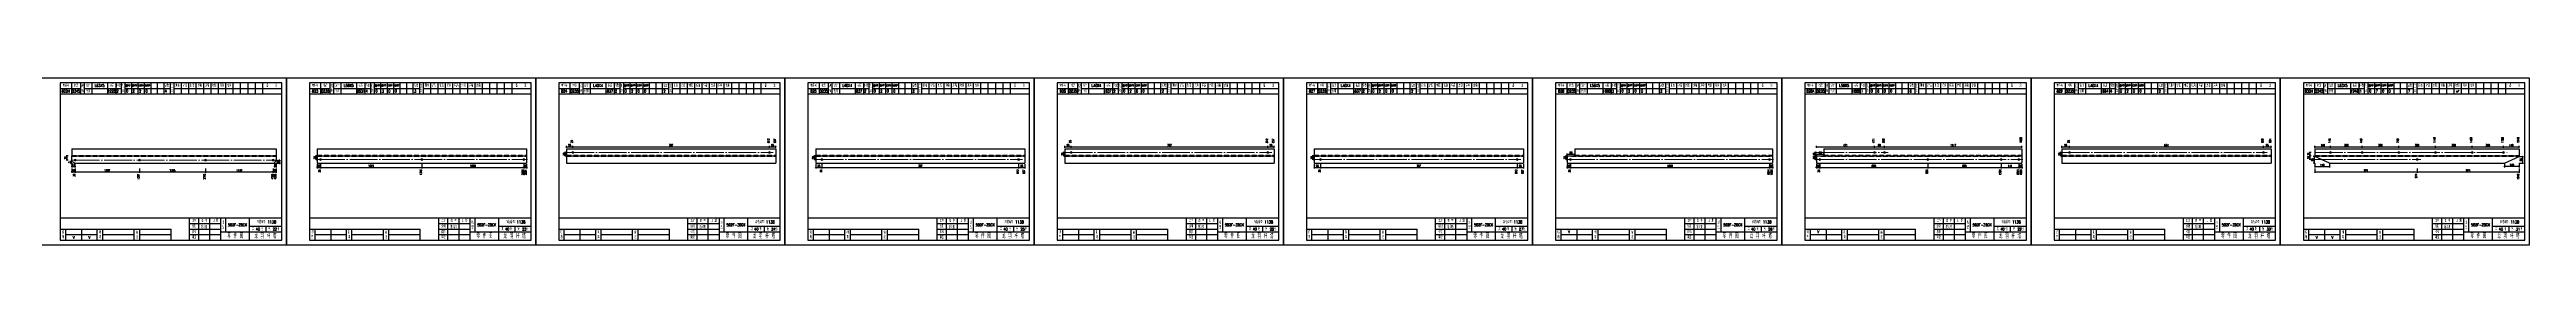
# Model space of a CAD drawing. Header units: millimetres. Extents: x 0 to 30240, y -10896 to -1348.
# Drawn here: x 5683 to 8367, y -6040 to -5860 of the extents above; entities that cross this region are included whole.
import ezdxf
from ezdxf.enums import TextEntityAlignment as Align

# ---------------------------------------------------------------- set-up
doc = ezdxf.new("R2010")
doc.units = ezdxf.units.MM
doc.header["$LTSCALE"] = 20
doc.header["$PDMODE"] = 1
doc.linetypes.add('DASHDOT2X', pattern=[1.75, 1.5, -0.125, 0, -0.125])
doc.linetypes.add('HIDDEN', pattern=[0.375, 0.25, -0.125])
for name, color, linetype, lineweight in [('1', 7, 'Continuous', 25), ('11', 3, 'Continuous', 13), ('2', 1, 'HIDDEN', 13), ('5', 1, 'Continuous', 13), ('7', 2, 'DASHDOT2X', 13)]:
    doc.layers.add(name, color=color, linetype=linetype, lineweight=lineweight)
doc.styles.get("Standard").update_dxf_attribs({"font": 'simplex', "width": 0.7, "bigfont": 'gbhzfs.shx'})
doc.styles.add('SYMBOL_TXT', font='txt.shx', dxfattribs={"width": 0.6})
doc.styles.add('TITLE_TXT', font='simplex.shx', dxfattribs={"width": 0.75, "height": 2.5, "bigfont": 'gbhzfs.shx'})
doc.dimstyles.get("Standard").update_dxf_attribs({"dimtxt": 2.1, "dimasz": 1, "dimexe": 1.05, "dimexo": 0, "dimgap": 0.63, "dimtad": 1, "dimzin": 0, "dimdsep": 46, "dimtxsty": 'standard', "dimblk": 'OBLIQUE', "dimblk1": 'OBLIQUE', "dimblk2": 'OBLIQUE', "dimcen": 0.09, "dimadec": 0, "dimazin": 0, "dimtfac": 1, "dimtdec": 1, "dimtix": 1, "dimtmove": 0, "dimatfit": 3, "dimfxl": 0, "dimtolj": 1, "dimtzin": 0, "dimarcsym": 0})
pattern_1 = [(0, (-3, 0), (0, 0.0125), [])]

# ---------------------------------------------------------------- blocks, each defined once
blk = doc.blocks.new('M12_HOLE')
h = blk.add_hatch()
h.set_pattern_fill('LINE', scale=0.1, style=0)
h.set_pattern_definition(pattern_1)
h.paths.add_polyline_path([(-5, 0, 1), (-1, 0, 1)])
at = {"color": 7}
blk.add_circle((-3, 0), 2, dxfattribs=at)
at = {"color": 7, "attachment_point": 1, "style": 'SYMBOL_TXT'}
for s, insert, char_height, width in [('13\\f??|b0|i0|c0|p54;.', (-0.1, 2.1), 3.5, 5.707), ('5', (3.7, 2.3), 1.8, 2.931)]:
    blk.add_mtext(s, dxfattribs=dict(at, insert=insert, char_height=char_height, width=width))
blk = doc.blocks.new('M16_HOLE')
h = blk.add_hatch()
h.set_pattern_fill('LINE', scale=0.1, style=0)
h.set_pattern_definition(pattern_1)
h.paths.add_polyline_path([(-1.6, 1.4, 0.668179), (-5, 0, 0.198912), (-4.4, -1.4)])
at = {"color": 7}
blk.add_circle((-3, 0), 2, dxfattribs=at)
at = {"color": 7, "attachment_point": 1, "style": 'SYMBOL_TXT'}
for s, insert, char_height, width in [('17.', (-0.4, 2.1), 3.5, 6.316), ('5', (3.6, 2.3), 1.8, 1.822)]:
    blk.add_mtext(s, dxfattribs=dict(at, insert=insert, char_height=char_height, width=width))
blk = doc.blocks.new('M20_HOLE')
at = {"color": 7}
blk.add_circle((-3, 0), 2, dxfattribs=at)
at = {"color": 7, "attachment_point": 1, "style": 'SYMBOL_TXT'}
for s, insert, char_height, width in [('21.', (-0.7, 2), 3.5, 6.074), ('5', (3.3, 2), 1.8, 1.458)]:
    blk.add_mtext(s, dxfattribs=dict(at, insert=insert, char_height=char_height, width=width))
blk = doc.blocks.new('M24_HOLE')
at = {"color": 7}
for radius in [2, 1.5]:
    blk.add_circle((-3, 0), radius, dxfattribs=at)
at = {"color": 7, "attachment_point": 1, "style": 'SYMBOL_TXT'}
for s, insert, char_height, width in [('25.', (-0.7, 2.1), 3.5, 2.429), ('5', (3.9, 2.3), 1.8, 1.944)]:
    blk.add_mtext(s, dxfattribs=dict(at, insert=insert, char_height=char_height, width=width))
blk = doc.blocks.new('JgCard')
for p, q in [((270, 180), (0, 180)), ((0, 180), (0, 0)), ((265, 175), (25, 175)), ((25, 175), (25, 5)), ((25, 169), (47, 169)), ((25, 163), (265, 163)), ((37, 175), (37, 163)), ((47, 175), (47, 163)), ((51, 175), (51, 163)), ((51, 169), (91, 169)), ((59, 175), (59, 163)), ((76, 175), (76, 163)), ((85, 175), (85, 163)), ((91, 175), (91, 163)), ((95, 175), (95, 163)), ((95, 169), (144, 169)), ((102, 175), (102, 163)), ((109, 175), (109, 163)), ((116, 175), (116, 163)), ((123, 175), (123, 163)), ((130, 175), (130, 163)), ((137, 175), (137, 163)), ((144, 175), (144, 163)), ((148, 175), (148, 163)), ((148, 169), (265, 169)), ((156, 175), (156, 163)), ((164, 175), (164, 163)), ((172, 175), (172, 163)), ((180, 175), (180, 163)), ((188, 175), (188, 163)), ((196, 175), (196, 163)), ((204, 175), (204, 163)), ((212, 175), (212, 163)), ((220, 175), (220, 163)), ((228, 175), (228, 163)), ((236, 175), (236, 163)), ((244, 175), (244, 163)), ((265, 5), (265, 175)), ((270, 0), (270, 180)), ((25, 29), (265, 29)), ((165, 5), (165, 29)), ((175, 5), (175, 29)), ((187, 5), (187, 29)), ((199, 5), (199, 29)), ((204, 29), (204, 14)), ((230, 5), (230, 29)), ((0, 0), (270, 0)), ((25, 17), (145, 17)), ((25, 5), (265, 5)), ((31, 5), (31, 17)), ((31, 11), (65, 11)), ((48, 17), (48, 5)), ((65, 5), (65, 17)), ((71, 5), (71, 17)), ((71, 11), (105, 11)), ((105, 5), (105, 17)), ((111, 5), (111, 17)), ((111, 11), (145, 11)), ((145, 5), (145, 17)), ((165, 23), (199, 23)), ((165, 17), (199, 17)), ((165, 11), (199, 11)), ((199, 14), (265, 14)), ((230, 20), (265, 20)), ((247.5, 20), (247.5, 14))]:
    blk.add_line(p, q)
blk.add_lwpolyline([(96, 172, -1), (98, 172, -1)], format="xyb", close=True)
blk.add_point((145, 96))
at = {"xscale": 0.5, "yscale": 0.5, "zscale": 0.5}
for name, p in [('M12_HOLE', (98.5, 172)), ('M16_HOLE', (105.5, 172)), ('M20_HOLE', (112.5, 172)), ('M24_HOLE', (119.5, 172))]:
    blk.add_blockref(name, p, dxfattribs=at)
at = {"style": 'TITLE_TXT', "width": 0.75}
for s, height, p in [('潘义鹏', 3, (177.4, 17.9)), ('龙 羽 杆 塔', 5, (235.2, 7)), ('存档编号：1138', 3.08, (238, 23.1))]:
    blk.add_text(s, height=height, dxfattribs=at).set_placement(p)
at = {"attachment_point": 5, "style": 'TITLE_TXT'}
for s, insert, char_height, width in [('零件号', (31, 172), 3, 15), ('材质', (42, 172), 3, 8), ('规格', (49, 169), 3, 4), ('设计', (55, 172), 3, 8), ('代用', (55, 166), 3, 8), ('长度', (80.5, 172), 3, 8), ('件数', (88, 172), 3, 6), ('孔数', (93, 169), 3, 4), ('总数', (140.5, 172), 3, 7), ('工\\P艺', (146, 169), 3, 4), ('刨根', (152, 172), 3, 8), ('铲背', (160, 172), 3, 8), ('制弯', (168, 172), 3, 8), ('切角', (176, 172), 3, 8), ('压扁', (184, 172), 3, 8), ('焊接', (192, 172), 3, 8), ('开角', (200, 172), 3, 8), ('合角', (208, 172), 3, 8), ('备    注', (254, 172), 3, 22), ('工序', (170, 26), 3, 10), ('签 字', (181, 26), 3, 12), ('日 期', (193, 26), 3, 12), ('切\\P角', (28, 11), 3, 6), ('制\\P弯', (68, 11), 3, 6), ('备\\P注', (108, 11), 3, 6), ('绘制', (170, 20), 3, 10), ('校核', (170, 14), 3, 10), ('审定', (170, 8), 3, 10), ('塔\\P型', (201.5, 21.5), 3, 5), ('零 件 图', (214.5, 9.5), 5, 31), ('共    张', (238.8, 17), 3, 17.5), ('第    张', (256.2, 17), 3, 17.5)]:
    blk.add_mtext(s, dxfattribs=dict(at, insert=insert, char_height=char_height, width=width))
blk = doc.blocks.new('M20')
for p, q in [((-0.5, 0), (0.5, 0)), ((0, -0.5), (0, 0.5))]:
    blk.add_line(p, q)
blk.add_circle((0, 0), 1)
blk = doc.blocks.new('M16')
for p, q in [((-0.7, -0.7), (0.7, 0.7)), ((-0.4, 0), (0.4, 0)), ((0, 0.4), (0, -0.4))]:
    blk.add_line(p, q)
blk.add_circle((0, 0), 1)
for radius in [0.8, 0.6, 0.4, 0.2]:
    blk.add_arc((0, 0), radius, 225, 45)
blk = doc.blocks.new('_Oblique')
at = {"color": 0, "linetype": 'ByBlock', "lineweight": -2}
blk.add_line((-0.5, -0.5), (0.5, 0.5), dxfattribs=at)
blk = doc.blocks.new('*D3596')
at = {"layer": '11', "color": 0, "lineweight": -2}
for p, q in [((5707.6, -5961.1), (5706.6, -5961.1)), ((5707.6, -5957.4), (5707.6, -5962.1)), ((5707.6, -5961.1), (5711, -5961.1)), ((5711, -5957.4), (5711, -5962.1)), ((5711, -5961.1), (5712, -5961.1))]:
    blk.add_line(p, q, dxfattribs=at)
at = {"layer": 'Defpoints', "color": 0}
for p in [(5707.6, -5957.4), (5711, -5957.4), (5711, -5961.1)]:
    blk.add_point(p, dxfattribs=at)
at = {"layer": '11', "color": 0, "lineweight": -2}
blk.add_blockref('_Oblique', (5707.6, -5961.1), dxfattribs=at)
at = {"layer": '11', "color": 0, "lineweight": -2, "rotation": 180}
blk.add_blockref('_Oblique', (5711, -5961.1), dxfattribs=at)
at = {"layer": '11', "color": 0, "insert": (5709.3, -5959.4), "char_height": 2.1, "attachment_point": 5}
blk.add_mtext('\\A1;30', dxfattribs=at)
blk = doc.blocks.new('*D3600')
at = {"layer": '11', "color": 0, "lineweight": -2}
for p, q in [((5925.8, -5961.1), (5924.8, -5961.1)), ((5925.8, -5957.4), (5925.8, -5962.1)), ((5925.8, -5961.1), (5928.7, -5961.1)), ((5928.7, -5957.4), (5928.7, -5962.1)), ((5928.7, -5961.1), (5929.7, -5961.1))]:
    blk.add_line(p, q, dxfattribs=at)
at = {"layer": 'Defpoints', "color": 0}
for p in [(5925.8, -5957.4), (5928.7, -5957.4), (5928.7, -5961.1)]:
    blk.add_point(p, dxfattribs=at)
at = {"layer": '11', "color": 0, "lineweight": -2}
blk.add_blockref('_Oblique', (5925.8, -5961.1), dxfattribs=at)
at = {"layer": '11', "color": 0, "lineweight": -2, "rotation": 180}
blk.add_blockref('_Oblique', (5928.7, -5961.1), dxfattribs=at)
at = {"layer": '11', "color": 0, "insert": (5927.2, -5959.4), "char_height": 2.1, "attachment_point": 5}
blk.add_mtext('\\A1;30', dxfattribs=at)
blk = doc.blocks.new('*D3601')
at = {"layer": '11', "color": 0, "lineweight": -2}
for p, q in [((5707.6, -5950), (5705.5, -5950)), ((5707.6, -5951.6), (5705.5, -5951.6)), ((5706.6, -5950), (5706.6, -5949)), ((5706.6, -5950), (5706.6, -5951.6)), ((5706.6, -5951.6), (5706.6, -5952.6))]:
    blk.add_line(p, q, dxfattribs=at)
at = {"layer": 'Defpoints', "color": 0}
for p in [(5706.6, -5951.6), (5707.6, -5950), (5707.6, -5951.6)]:
    blk.add_point(p, dxfattribs=at)
at = {"layer": '11', "color": 0, "lineweight": -2}
for p, rotation in [((5706.6, -5950), 270), ((5706.6, -5951.6), 90)]:
    blk.add_blockref('_Oblique', p, dxfattribs=dict(at, rotation=rotation))
at = {"layer": '11', "color": 0, "insert": (5704.9, -5950.8), "char_height": 2.1, "attachment_point": 5, "rotation": 90}
blk.add_mtext('\\A1;7', dxfattribs=at)
blk = doc.blocks.new('*D3602')
at = {"layer": '11', "color": 0, "lineweight": -2}
for p, q in [((5707.6, -5955.3), (5706.6, -5955.3)), ((5707.6, -5951.6), (5707.6, -5956.4)), ((5707.6, -5955.3), (5710.7, -5955.3)), ((5710.7, -5951.6), (5710.7, -5956.4)), ((5710.7, -5955.3), (5711.7, -5955.3))]:
    blk.add_line(p, q, dxfattribs=at)
at = {"layer": 'Defpoints', "color": 0}
for p in [(5707.6, -5951.6), (5710.7, -5951.6), (5710.7, -5955.3)]:
    blk.add_point(p, dxfattribs=at)
at = {"layer": '11', "color": 0, "lineweight": -2}
blk.add_blockref('_Oblique', (5707.6, -5955.3), dxfattribs=at)
at = {"layer": '11', "color": 0, "lineweight": -2, "rotation": 180}
blk.add_blockref('_Oblique', (5710.7, -5955.3), dxfattribs=at)
at = {"layer": '11', "color": 0, "insert": (5709.1, -5953.6), "char_height": 2.1, "attachment_point": 5}
blk.add_mtext('\\A1;13', dxfattribs=at)
blk = doc.blocks.new('*D3603')
at = {"layer": '11', "color": 0, "lineweight": -2}
for p, q in [((5928.7, -5948.7), (5933.4, -5948.7)), ((5928.7, -5951.6), (5933.4, -5951.6)), ((5932.4, -5948.7), (5932.4, -5947.7)), ((5932.4, -5948.7), (5932.4, -5951.6)), ((5932.4, -5951.6), (5932.4, -5952.6))]:
    blk.add_line(p, q, dxfattribs=at)
at = {"layer": 'Defpoints', "color": 0}
for p in [(5928.7, -5948.7), (5928.7, -5951.6), (5932.4, -5951.6)]:
    blk.add_point(p, dxfattribs=at)
at = {"layer": '11', "color": 0, "lineweight": -2}
for p, rotation in [((5932.4, -5948.7), 270), ((5932.4, -5951.6), 90)]:
    blk.add_blockref('_Oblique', p, dxfattribs=dict(at, rotation=rotation))
at = {"layer": '11', "color": 0, "insert": (5930.7, -5950.2), "char_height": 2.1, "attachment_point": 5, "rotation": 90}
blk.add_mtext('\\A1;16', dxfattribs=at)
blk = doc.blocks.new('*D3604')
at = {"layer": '11', "color": 0, "lineweight": -2}
for p, q in [((5927.2, -5955.3), (5926.2, -5955.3)), ((5927.2, -5951.6), (5927.2, -5956.4)), ((5928.7, -5955.3), (5927.2, -5955.3)), ((5928.7, -5951.6), (5928.7, -5956.4)), ((5928.7, -5955.3), (5929.7, -5955.3))]:
    blk.add_line(p, q, dxfattribs=at)
at = {"layer": 'Defpoints', "color": 0}
for p in [(5927.2, -5951.6), (5927.2, -5955.3), (5928.7, -5951.6)]:
    blk.add_point(p, dxfattribs=at)
at = {"layer": '11', "color": 0, "lineweight": -2}
blk.add_blockref('_Oblique', (5927.2, -5955.3), dxfattribs=at)
at = {"layer": '11', "color": 0, "lineweight": -2, "rotation": 180}
blk.add_blockref('_Oblique', (5928.7, -5955.3), dxfattribs=at)
at = {"layer": '11', "color": 0, "insert": (5928, -5953.6), "char_height": 2.1, "attachment_point": 5}
blk.add_mtext('\\A1;9', dxfattribs=at)
blk = doc.blocks.new('*D3606')
at = {"layer": '11', "color": 0, "lineweight": -2}
for p, q in [((5973.4, -5956.4), (5972.4, -5956.4)), ((5973.4, -5952.7), (5973.4, -5957.4)), ((5973.4, -5956.4), (5976.8, -5956.4)), ((5976.8, -5952.7), (5976.8, -5957.4)), ((5976.8, -5956.4), (5977.8, -5956.4))]:
    blk.add_line(p, q, dxfattribs=at)
at = {"layer": 'Defpoints', "color": 0}
for p in [(5973.4, -5952.7), (5976.8, -5952.7), (5976.8, -5956.4)]:
    blk.add_point(p, dxfattribs=at)
at = {"layer": '11', "color": 0, "lineweight": -2}
blk.add_blockref('_Oblique', (5973.4, -5956.4), dxfattribs=at)
at = {"layer": '11', "color": 0, "lineweight": -2, "rotation": 180}
blk.add_blockref('_Oblique', (5976.8, -5956.4), dxfattribs=at)
at = {"layer": '11', "color": 0, "insert": (5975.1, -5954.7), "char_height": 2.1, "attachment_point": 5}
blk.add_mtext('\\A1;25', dxfattribs=at)
blk = doc.blocks.new('*D3609')
at = {"layer": '11', "color": 0, "lineweight": -2}
for p, q in [((6197.1, -5956.4), (6196.1, -5956.4)), ((6197.1, -5952.7), (6197.1, -5957.4)), ((6197.1, -5956.4), (6200, -5956.4)), ((6200, -5952.7), (6200, -5957.4)), ((6200, -5956.4), (6201, -5956.4))]:
    blk.add_line(p, q, dxfattribs=at)
at = {"layer": 'Defpoints', "color": 0}
for p in [(6197.1, -5952.7), (6200, -5952.7), (6200, -5956.4)]:
    blk.add_point(p, dxfattribs=at)
at = {"layer": '11', "color": 0, "lineweight": -2}
blk.add_blockref('_Oblique', (6197.1, -5956.4), dxfattribs=at)
at = {"layer": '11', "color": 0, "lineweight": -2, "rotation": 180}
blk.add_blockref('_Oblique', (6200, -5956.4), dxfattribs=at)
at = {"layer": '11', "color": 0, "insert": (6198.5, -5954.7), "char_height": 2.1, "attachment_point": 5}
blk.add_mtext('\\A1;25', dxfattribs=at)
blk = doc.blocks.new('*D3627')
at = {"layer": '11', "color": 0, "lineweight": -2}
for p, q in [((7327.6, -5956.4), (7326.6, -5956.4)), ((7327.6, -5952.7), (7327.6, -5957.4)), ((7327.6, -5956.4), (7331, -5956.4)), ((7331, -5952.7), (7331, -5957.4)), ((7331, -5956.4), (7332, -5956.4))]:
    blk.add_line(p, q, dxfattribs=at)
at = {"layer": 'Defpoints', "color": 0}
for p in [(7327.6, -5952.7), (7331, -5952.7), (7331, -5956.4)]:
    blk.add_point(p, dxfattribs=at)
at = {"layer": '11', "color": 0, "lineweight": -2}
blk.add_blockref('_Oblique', (7327.6, -5956.4), dxfattribs=at)
at = {"layer": '11', "color": 0, "lineweight": -2, "rotation": 180}
blk.add_blockref('_Oblique', (7331, -5956.4), dxfattribs=at)
at = {"layer": '11', "color": 0, "insert": (7329.3, -5954.7), "char_height": 2.1, "attachment_point": 5}
blk.add_mtext('\\A1;25', dxfattribs=at)
blk = doc.blocks.new('*D3629')
at = {"layer": '11', "color": 0, "lineweight": -2}
for p, q in [((7546.7, -5956.4), (7545.7, -5956.4)), ((7546.7, -5952.7), (7546.7, -5957.4)), ((7546.7, -5956.4), (7550, -5956.4)), ((7550, -5952.7), (7550, -5957.4)), ((7550, -5956.4), (7551, -5956.4))]:
    blk.add_line(p, q, dxfattribs=at)
at = {"layer": 'Defpoints', "color": 0}
for p in [(7546.7, -5952.7), (7550, -5952.7), (7550, -5956.4)]:
    blk.add_point(p, dxfattribs=at)
at = {"layer": '11', "color": 0, "lineweight": -2}
blk.add_blockref('_Oblique', (7546.7, -5956.4), dxfattribs=at)
at = {"layer": '11', "color": 0, "lineweight": -2, "rotation": 180}
blk.add_blockref('_Oblique', (7550, -5956.4), dxfattribs=at)
at = {"layer": '11', "color": 0, "insert": (7548.4, -5954.7), "char_height": 2.1, "attachment_point": 5}
blk.add_mtext('\\A1;25', dxfattribs=at)
blk = doc.blocks.new('*D3632')
at = {"layer": '11', "color": 0, "lineweight": -2}
for p, q in [((7597.6, -5956.4), (7596.6, -5956.4)), ((7597.6, -5952.7), (7597.6, -5957.4)), ((7597.6, -5956.4), (7601, -5956.4)), ((7601, -5952.7), (7601, -5957.4)), ((7601, -5956.4), (7602, -5956.4))]:
    blk.add_line(p, q, dxfattribs=at)
at = {"layer": 'Defpoints', "color": 0}
for p in [(7597.6, -5952.7), (7601, -5952.7), (7601, -5956.4)]:
    blk.add_point(p, dxfattribs=at)
at = {"layer": '11', "color": 0, "lineweight": -2}
blk.add_blockref('_Oblique', (7597.6, -5956.4), dxfattribs=at)
at = {"layer": '11', "color": 0, "lineweight": -2, "rotation": 180}
blk.add_blockref('_Oblique', (7601, -5956.4), dxfattribs=at)
at = {"layer": '11', "color": 0, "insert": (7599.3, -5954.7), "char_height": 2.1, "attachment_point": 5}
blk.add_mtext('\\A1;25', dxfattribs=at)
blk = doc.blocks.new('*D3636')
at = {"layer": '11', "color": 0, "lineweight": -2}
for p, q in [((7816.7, -5956.4), (7815.7, -5956.4)), ((7816.7, -5952.7), (7816.7, -5957.4)), ((7816.7, -5956.4), (7820, -5956.4)), ((7820, -5952.7), (7820, -5957.4)), ((7820, -5956.4), (7821, -5956.4))]:
    blk.add_line(p, q, dxfattribs=at)
at = {"layer": 'Defpoints', "color": 0}
for p in [(7816.7, -5952.7), (7820, -5952.7), (7820, -5956.4)]:
    blk.add_point(p, dxfattribs=at)
at = {"layer": '11', "color": 0, "lineweight": -2}
blk.add_blockref('_Oblique', (7816.7, -5956.4), dxfattribs=at)
at = {"layer": '11', "color": 0, "lineweight": -2, "rotation": 180}
blk.add_blockref('_Oblique', (7820, -5956.4), dxfattribs=at)
at = {"layer": '11', "color": 0, "insert": (7818.4, -5954.7), "char_height": 2.1, "attachment_point": 5}
blk.add_mtext('\\A1;25', dxfattribs=at)
blk = doc.blocks.new('*D3656')
at = {"layer": '11', "color": 0, "lineweight": -2}
for p, q in [((8137.6, -5944.5), (8135.5, -5944.5)), ((8137.6, -5951.6), (8135.5, -5951.6)), ((8136.6, -5944.5), (8136.6, -5951.6))]:
    blk.add_line(p, q, dxfattribs=at)
at = {"layer": 'Defpoints', "color": 0}
for p in [(8136.6, -5951.6), (8137.6, -5944.5), (8137.6, -5951.6)]:
    blk.add_point(p, dxfattribs=at)
at = {"layer": '11', "color": 0, "lineweight": -2}
for p, rotation in [((8136.6, -5944.5), 90), ((8136.6, -5951.6), 270)]:
    blk.add_blockref('_Oblique', p, dxfattribs=dict(at, rotation=rotation))
at = {"layer": '11', "color": 0, "insert": (8134.9, -5948.1), "char_height": 2.1, "attachment_point": 5, "rotation": 90}
blk.add_mtext('\\A1;58', dxfattribs=at)
blk = doc.blocks.new('*D3658')
at = {"layer": '11', "color": 0, "lineweight": -2}
for p, q in [((8358.7, -5944.5), (8363.4, -5944.5)), ((8358.7, -5951.6), (8363.4, -5951.6)), ((8362.4, -5944.5), (8362.4, -5951.6))]:
    blk.add_line(p, q, dxfattribs=at)
at = {"layer": 'Defpoints', "color": 0}
for p in [(8358.7, -5944.5), (8358.7, -5951.6), (8362.4, -5951.6)]:
    blk.add_point(p, dxfattribs=at)
at = {"layer": '11', "color": 0, "lineweight": -2}
for p, rotation in [((8362.4, -5944.5), 90), ((8362.4, -5951.6), 270)]:
    blk.add_blockref('_Oblique', p, dxfattribs=dict(at, rotation=rotation))
at = {"layer": '11', "color": 0, "insert": (8360.7, -5948.1), "char_height": 2.1, "attachment_point": 5, "rotation": 90}
blk.add_mtext('\\A1;58', dxfattribs=at)
blk = doc.blocks.new('*D3659')
at = {"layer": '11', "color": 0, "lineweight": -2}
for p, q in [((8342.8, -5951.6), (8342.8, -5956.4)), ((8358.7, -5955.3), (8342.8, -5955.3)), ((8358.7, -5951.6), (8358.7, -5956.4))]:
    blk.add_line(p, q, dxfattribs=at)
at = {"layer": 'Defpoints', "color": 0}
for p in [(8342.8, -5951.6), (8342.8, -5955.3), (8358.7, -5951.6)]:
    blk.add_point(p, dxfattribs=at)
at = {"layer": '11', "color": 0, "lineweight": -2, "rotation": 180}
blk.add_blockref('_Oblique', (8342.8, -5955.3), dxfattribs=at)
at = {"layer": '11', "color": 0, "lineweight": -2}
blk.add_blockref('_Oblique', (8358.7, -5955.3), dxfattribs=at)
at = {"layer": '11', "color": 0, "insert": (8350.8, -5953.6), "char_height": 2.1, "attachment_point": 5}
blk.add_mtext('\\A1;140', dxfattribs=at)

msp = doc.modelspace()

# ---------------------------------------------------------------- linework, layer by layer
at = {"layer": '1'}
for p, q in [((8290.627, -5873.656), (8291.547, -5875.449)), ((8291.547, -5875.449), (8293.663, -5873.013)), ((5707.6, -5936.104), (5707.6, -5943.874)), ((5707.6, -5936.104), (5928.7, -5936.104)), ((5707.6, -5950.041), (5707.6, -5943.874)), ((5707.6, -5943.874), (5928.7, -5943.874)), ((5710.696, -5951.644), (5707.6, -5950.041)), ((5710.696, -5951.644), (5927.225, -5951.644)), ((5927.225, -5951.644), (5928.7, -5948.684)), ((5928.7, -5936.104), (5928.7, -5943.874)), ((5928.7, -5943.874), (5928.7, -5948.684)), ((5973.4, -5936.104), (5973.4, -5951.644)), ((5973.4, -5936.104), (6200, -5936.104)), ((5973.4, -5943.874), (6200, -5943.874)), ((5973.4, -5951.644), (6200, -5951.644)), ((6200, -5936.104), (6200, -5951.644)), ((6243.4, -5936.104), (6243.4, -5951.644)), ((6243.4, -5936.104), (6470, -5936.104)), ((6243.4, -5943.874), (6470, -5943.874)), ((6243.4, -5951.644), (6470, -5951.644)), ((6470, -5936.104), (6470, -5951.644)), ((6513.4, -5936.104), (6513.4, -5951.644)), ((6513.4, -5936.104), (6740, -5936.104)), ((6513.4, -5943.874), (6740, -5943.874)), ((6513.4, -5951.644), (6740, -5951.644)), ((6740, -5936.104), (6740, -5951.644)), ((6783.4, -5936.104), (6783.4, -5951.644)), ((6783.4, -5936.104), (7010, -5936.104)), ((6783.4, -5943.874), (7010, -5943.874)), ((6783.4, -5951.644), (7010, -5951.644)), ((7010, -5936.104), (7010, -5951.644)), ((7053.4, -5936.104), (7053.4, -5951.644)), ((7053.4, -5936.104), (7280, -5936.104)), ((7053.4, -5943.874), (7280, -5943.874)), ((7053.4, -5951.644), (7280, -5951.644)), ((7280, -5936.104), (7280, -5951.644)), ((7327.6, -5943.874), (7327.6, -5951.644)), ((7327.6, -5943.874), (7550, -5943.874)), ((7327.6, -5951.644), (7550, -5951.644)), ((7335.703, -5936.104), (7335.703, -5943.181)), ((7335.703, -5936.104), (7550, -5936.104)), ((7335.703, -5943.181), (7335.703, -5943.874)), ((7550, -5936.104), (7550, -5951.644)), ((7597.6, -5943.874), (7597.6, -5951.644)), ((7597.6, -5943.874), (7820, -5943.874)), ((7597.6, -5951.644), (7820, -5951.644)), ((7605.697, -5936.104), (7605.697, -5943.181)), ((7605.697, -5936.104), (7820, -5936.104)), ((7605.697, -5943.181), (7605.697, -5943.874)), ((7820, -5936.104), (7820, -5951.644)), ((7863.4, -5936.104), (7863.4, -5951.644)), ((7863.4, -5936.104), (8090, -5936.104)), ((7863.4, -5943.874), (8090, -5943.874)), ((7863.4, -5951.644), (8090, -5951.644)), ((8090, -5936.104), (8090, -5951.644)), ((8137.6, -5936.104), (8137.6, -5943.874)), ((8137.6, -5936.104), (8358.7, -5936.104)), ((8137.6, -5944.491), (8137.6, -5943.874)), ((8137.6, -5943.874), (8358.7, -5943.874)), ((8153.492, -5951.644), (8137.6, -5944.491)), ((8153.492, -5951.644), (8342.808, -5951.644)), ((8342.808, -5951.644), (8358.7, -5944.491)), ((8358.7, -5936.104), (8358.7, -5943.874)), ((8358.7, -5943.874), (8358.7, -5944.491))]:
    msp.add_line(p, q, dxfattribs=at)
at = {"layer": '2'}
for p, q in [((5707.6, -5943.258), (5928.7, -5943.258)), ((5707.6, -5944.491), (5928.7, -5944.491)), ((5973.4, -5943.181), (6200, -5943.181)), ((5973.4, -5944.568), (6200, -5944.568)), ((6243.4, -5943.097), (6470, -5943.097)), ((6243.4, -5944.651), (6470, -5944.651)), ((6513.4, -5943.097), (6740, -5943.097)), ((6513.4, -5944.651), (6740, -5944.651)), ((6783.4, -5943.097), (7010, -5943.097)), ((6783.4, -5944.651), (7010, -5944.651)), ((7053.4, -5943.097), (7280, -5943.097)), ((7053.4, -5944.651), (7280, -5944.651)), ((7332.327, -5944.568), (7550, -5944.568)), ((7335.703, -5943.181), (7550, -5943.181)), ((7602.323, -5944.568), (7820, -5944.568)), ((7605.697, -5943.181), (7820, -5943.181)), ((7863.4, -5943.097), (8090, -5943.097)), ((7863.4, -5944.651), (8090, -5944.651)), ((8137.6, -5943.258), (8358.7, -5943.258)), ((8137.6, -5944.491), (8358.7, -5944.491))]:
    msp.add_line(p, q, dxfattribs=at)
at = {"layer": '7'}
for p, q in [((5707.6, -5948.314), (5929.96, -5948.314)), ((5973.4, -5947.759), (6201.26, -5947.759)), ((6243.4, -5939.989), (6467.401, -5939.989)), ((6513.4, -5947.759), (6737.401, -5947.759)), ((6783.4, -5939.989), (7007.391, -5939.989)), ((7053.4, -5947.759), (7277.391, -5947.759)), ((7327.6, -5947.759), (7550.933, -5947.759)), ((7597.6, -5939.989), (7675.378, -5939.989)), ((7597.6, -5947.759), (7820.933, -5947.759)), ((7863.4, -5939.989), (8085.886, -5939.989)), ((8137.6, -5940.174), (8346.007, -5940.174)), ((8137.6, -5947.574), (8252.36, -5947.574))]:
    msp.add_line(p, q, dxfattribs=at)

# ---------------------------------------------------------------- block references
at = {"layer": '1'}
for p in [(5670, -6039.874), (5940, -6039.874), (6210, -6039.874), (6480, -6039.874), (6750, -6039.874), (7020, -6039.874), (7290, -6039.874), (7560, -6039.874), (7830, -6039.874), (8100, -6039.874)]:
    msp.add_blockref('JgCard', p, dxfattribs=at)
at = {"layer": '5'}
for name, p in [('M20', (5711.04, -5948.314)), ('M16', (5780.709, -5948.314)), ('M16', (5852.195, -5948.314)), ('M20', (5925.76, -5948.314)), ('M16', (5976.84, -5947.759)), ('M16', (6086.732, -5947.759)), ('M16', (6197.06, -5947.759)), ('M16', (6250.167, -5939.989)), ('M16', (6463.201, -5939.989)), ('M16', (6520.167, -5947.759)), ('M16', (6733.201, -5947.759)), ('M16', (6790.167, -5939.989)), ('M16', (7003.191, -5939.989)), ('M16', (7060.167, -5947.759)), ('M16', (7273.191, -5947.759)), ('M16', (7331.04, -5947.759)), ('M16', (7546.733, -5947.759)), ('M16', (7601.04, -5947.759)), ('M16', (7660.381, -5939.989)), ('M16', (7671.178, -5939.989)), ('M16', (7718.23, -5947.759)), ('M16', (7797.539, -5947.759)), ('M16', (7816.733, -5947.759)), ('M16', (7871.681, -5939.989)), ('M16', (8081.686, -5939.989)), ('M16', (8154.513, -5940.174)), ('M16', (8188.567, -5940.174)), ('M16', (8228.295, -5940.174)), ('M16', (8248.16, -5947.574)), ('M16', (8268.024, -5940.174)), ('M16', (8307.753, -5940.174)), ('M16', (8341.807, -5940.174))]:
    msp.add_blockref(name, p, dxfattribs=at)

# ---------------------------------------------------------------- texts
at = {"style": 'TITLE_TXT', "width": 0.75}
for s, p in [('40', (5906.855, -6024.396)), ('22', (5925.224, -6024.396)), ('40', (6176.855, -6024.396)), ('23', (6195.224, -6024.396)), ('40', (6446.855, -6024.396)), ('24', (6465.224, -6024.396)), ('40', (6716.855, -6024.396)), ('25', (6735.224, -6024.396)), ('40', (6986.855, -6024.396)), ('26', (7005.224, -6024.396)), ('40', (7256.855, -6024.396)), ('27', (7275.224, -6024.396)), ('40', (7526.855, -6024.396)), ('28', (7545.224, -6024.396)), ('40', (7796.855, -6024.396)), ('29', (7815.224, -6024.396)), ('40', (8066.855, -6024.396)), ('30', (8085.224, -6024.396)), ('40', (8336.855, -6024.396)), ('31', (8355.224, -6024.396))]:
    msp.add_text(s, height=3, dxfattribs=at).set_placement(p)
at = {"layer": '1', "width": 0.7}
for s, p in [('822H', (5701, -5873.874)), ('Q345', (5712, -5873.874)), ('L63X5', (5737.5, -5867.874)), ('4225', (5750.5, -5873.874)), ('2', (5757, -5873.874)), ('0', (5767.5, -5873.874)), ('2', (5774.5, -5873.874)), ('2', (5781.5, -5873.874)), ('0', (5788.5, -5873.874)), ('4', (5809.5, -5873.874)), ('823', (5971, -5873.874)), ('Q235', (5982, -5873.874)), ('L56X5', (6007.5, -5867.874)), ('2631', (6020.5, -5873.874)), ('4', (6027, -5873.874)), ('0', (6037.5, -5873.874)), ('3', (6044.5, -5873.874)), ('0', (6051.5, -5873.874)), ('0', (6058.5, -5873.874)), ('3', (6079.5, -5873.874)), ('824', (6241, -5873.874)), ('Q235', (6252, -5873.874)), ('L40X4', (6277.5, -5867.874)), ('837', (6290.5, -5873.874)), ('2', (6297, -5873.874)), ('0', (6307.5, -5873.874)), ('2', (6314.5, -5873.874)), ('0', (6321.5, -5873.874)), ('0', (6328.5, -5873.874)), ('2', (6349.5, -5873.874)), ('825', (6511, -5873.874)), ('Q235', (6522, -5873.874)), ('L40X4', (6547.5, -5867.874)), ('837', (6560.5, -5873.874)), ('2', (6567, -5873.874)), ('0', (6577.5, -5873.874)), ('2', (6584.5, -5873.874)), ('0', (6591.5, -5873.874)), ('0', (6598.5, -5873.874)), ('2', (6619.5, -5873.874)), ('826', (6781, -5873.874)), ('Q235', (6792, -5873.874)), ('L40X4', (6817.5, -5867.874)), ('837', (6830.5, -5873.874)), ('2', (6837, -5873.874)), ('0', (6847.5, -5873.874)), ('2', (6854.5, -5873.874)), ('0', (6861.5, -5873.874)), ('0', (6868.5, -5873.874)), ('2', (6889.5, -5873.874)), ('827', (7051, -5873.874)), ('Q235', (7062, -5873.874)), ('L40X4', (7087.5, -5867.874)), ('837', (7100.5, -5873.874)), ('2', (7107, -5873.874)), ('0', (7117.5, -5873.874)), ('2', (7124.5, -5873.874)), ('0', (7131.5, -5873.874)), ('0', (7138.5, -5873.874)), ('2', (7159.5, -5873.874)), ('828', (7321, -5873.874)), ('Q235', (7332, -5873.874)), ('L56X5', (7357.5, -5867.874)), ('1669', (7370.5, -5873.874)), ('3', (7377, -5873.874)), ('0', (7387.5, -5873.874)), ('2', (7394.5, -5873.874)), ('0', (7401.5, -5873.874)), ('0', (7408.5, -5873.874)), ('2', (7429.5, -5873.874)), ('828A', (7591, -5873.874)), ('Q235', (7602, -5873.874)), ('L56X5', (7627.5, -5867.874)), ('1669', (7640.5, -5873.874)), ('1', (7647, -5873.874)), ('0', (7657.5, -5873.874)), ('6', (7664.5, -5873.874)), ('0', (7671.5, -5873.874)), ('0', (7678.5, -5873.874)), ('6', (7699.5, -5873.874)), ('829', (7861, -5873.874)), ('Q235', (7872, -5873.874)), ('L40X4', (7897.5, -5867.874)), ('684', (7910.5, -5873.874)), ('4', (7917, -5873.874)), ('0', (7927.5, -5873.874)), ('2', (7934.5, -5873.874)), ('0', (7941.5, -5873.874)), ('0', (7948.5, -5873.874)), ('2', (7969.5, -5873.874)), ('832H', (8131, -5873.874)), ('Q345', (8142, -5873.874)), ('L63X5', (8167.5, -5867.874)), ('1948', (8180.5, -5873.874)), ('1', (8187, -5873.874)), ('0', (8197.5, -5873.874)), ('7', (8204.5, -5873.874)), ('0', (8211.5, -5873.874)), ('0', (8218.5, -5873.874)), ('7', (8239.5, -5873.874)), ('V', (5709.5, -6031.874)), ('V', (5726.5, -6031.874)), ('V', (7329.5, -6025.874)), ('V', (7599.5, -6025.874)), ('V', (8139.5, -6031.874)), ('V', (8156.5, -6031.874))]:
    msp.add_text(s, height=3, dxfattribs=at).set_placement(p, align=Align.MIDDLE_CENTER)
for s, p in [('25', (6250.159, -5929.804)), ('812', (6463.233, -5929.804)), ('837', (6470, -5929.804)), ('25', (6790.158, -5929.804)), ('812', (7003.221, -5929.804)), ('837', (7010, -5929.804)), ('471', (7660.41, -5929.804)), ('552', (7671.073, -5929.804)), ('1669', (7820, -5929.804)), ('25', (7871.681, -5929.804)), ('659', (8081.719, -5929.804)), ('684', (8090, -5929.804)), ('149', (8154.504, -5929.804)), ('449', (8188.556, -5929.804)), ('799', (8228.285, -5929.804)), ('1149', (8268.014, -5929.804)), ('1499', (8307.743, -5929.804)), ('1799', (8341.795, -5929.804)), ('1948', (8358.7, -5929.804))]:
    msp.add_text(s, height=2.1, rotation=90, dxfattribs=at).set_placement(p)
for s, p in [('30', (5711.042, -5963.194)), ('1397', (5780.69, -5963.194)), ('2763', (5852.209, -5963.194)), ('4195', (5925.755, -5963.194)), ('4225', (5928.7, -5963.194)), ('25', (5976.84, -5958.469)), ('1316', (6086.7, -5958.469)), ('2606', (6197.089, -5958.469)), ('2631', (6200, -5958.469)), ('25', (6520.159, -5958.469)), ('812', (6733.233, -5958.469)), ('837', (6740, -5958.469)), ('25', (7060.158, -5958.469)), ('812', (7273.221, -5958.469)), ('837', (7280, -5958.469)), ('25', (7331.036, -5958.469)), ('1644', (7546.667, -5958.469)), ('1669', (7550, -5958.469)), ('25', (7601.036, -5958.469)), ('905', (7718.178, -5958.469)), ('1500', (7797.537, -5958.469)), ('1644', (7816.667, -5958.469)), ('1669', (7820, -5958.469)), ('974', (8248.151, -5963.194)), ('1948', (8358.7, -5963.194))]:
    msp.add_text(s, height=2.1, rotation=90, dxfattribs=at).set_placement(p, align=Align.RIGHT)
at = {"layer": '1', "char_height": 3, "width": 26, "attachment_point": 5}
for insert in [(5887, -6018.374), (6157, -6018.374), (6427, -6018.374), (6697, -6018.374), (6967, -6018.374), (7237, -6018.374), (7507, -6018.374), (7777, -6018.374), (8047, -6018.374), (8317, -6018.374)]:
    msp.add_mtext('5B2F-ZBCK', dxfattribs=dict(at, insert=insert))

# ---------------------------------------------------------------- dimensions: what is measured, and where the dimension line sits
at = {"layer": '1'}
for base, p1, p2, text in [((5702.35, -5943.874), (5703.35, -5948.314), (5703.35, -5943.874), '36'), ((5972.35, -5943.874), (5973.35, -5947.759), (5973.35, -5943.874), '28'), ((6242.35, -5939.989), (6243.35, -5943.874), (6243.35, -5939.989), '20'), ((6512.35, -5943.874), (6513.35, -5947.759), (6513.35, -5943.874), '20'), ((6782.35, -5939.989), (6783.35, -5943.874), (6783.35, -5939.989), '20'), ((7052.35, -5943.874), (7053.35, -5947.759), (7053.35, -5943.874), '20'), ((7326.55, -5943.874), (7327.55, -5947.759), (7327.55, -5943.874), '28'), ((7596.55, -5939.989), (7597.55, -5943.874), (7597.55, -5939.989), '28'), ((7596.55, -5943.874), (7597.55, -5947.759), (7597.55, -5943.874), '28'), ((7862.35, -5939.989), (7863.35, -5943.874), (7863.35, -5939.989), '20'), ((8132.35, -5940.174), (8133.35, -5943.874), (8133.35, -5940.174), '30'), ((8132.35, -5943.874), (8133.35, -5947.574), (8133.35, -5943.874), '30')]:
    msp.add_linear_dim(base=base, p1=p1, p2=p2, angle=90, text=text, dimstyle='standard', dxfattribs=at).render()
at = {"layer": '11'}
for base, p1, p2, text, picture, middle in [((5706.55, -5951.644), (5707.6, -5950.041), (5707.6, -5951.644), '7', '*D3601', (5704.87, -5950.843)), ((5932.375, -5951.644), (5928.7, -5948.684), (5928.7, -5951.644), '16', '*D3603', (5930.695, -5950.164)), ((8136.55, -5951.644), (8137.6, -5944.491), (8137.6, -5951.644), '58', '*D3656', (8134.87, -5948.068)), ((8362.375, -5951.644), (8358.7, -5944.491), (8358.7, -5951.644), '58', '*D3658', (8360.695, -5948.068))]:
    dim = msp.add_linear_dim(base=base, p1=p1, p2=p2, angle=90, text=text, dimstyle='standard', dxfattribs=at)
    dim.commit()
    dim.dimension.update_dxf_attribs({"geometry": picture, "text_midpoint": middle})
for base, p1, p2, text, picture, middle in [((5710.696, -5955.319), (5707.6, -5951.644), (5710.696, -5951.644), '13', '*D3602', (5709.148, -5953.639)), ((5927.225, -5955.319), (5928.7, -5951.644), (5927.225, -5951.644), '9', '*D3604', (5927.963, -5953.639)), ((5976.84, -5956.369), (5973.4, -5952.694), (5976.84, -5952.694), '25', '*D3606', (5975.12, -5954.689)), ((6200, -5956.369), (6197.06, -5952.694), (6200, -5952.694), '25', '*D3609', (6198.53, -5954.689)), ((7331.04, -5956.369), (7327.6, -5952.694), (7331.04, -5952.694), '25', '*D3627', (7329.32, -5954.689)), ((7550, -5956.369), (7546.733, -5952.694), (7550, -5952.694), '25', '*D3629', (7548.367, -5954.689)), ((7601.04, -5956.369), (7597.6, -5952.694), (7601.04, -5952.694), '25', '*D3632', (7599.32, -5954.689)), ((7820, -5956.369), (7816.733, -5952.694), (7820, -5952.694), '25', '*D3636', (7818.367, -5954.689)), ((8342.808, -5955.319), (8358.7, -5951.644), (8342.808, -5951.644), '140', '*D3659', (8350.754, -5953.639)), ((5711.04, -5961.094), (5707.6, -5957.419), (5711.04, -5957.419), '30', '*D3596', (5709.32, -5959.414)), ((5928.7, -5961.094), (5925.76, -5957.419), (5928.7, -5957.419), '30', '*D3600', (5927.23, -5959.414))]:
    dim = msp.add_linear_dim(base=base, p1=p1, p2=p2, text=text, dimstyle='standard', dxfattribs=at)
    dim.commit()
    dim.dimension.update_dxf_attribs({"geometry": picture, "text_midpoint": middle})
for base, p1, p2, text in [((6086.732, -5956.369), (5976.84, -5952.694), (6086.732, -5952.694), '1291'), ((6197.06, -5956.369), (6086.732, -5952.694), (6197.06, -5952.694), '1290'), ((6250.167, -5934.004), (6243.4, -5935.054), (6250.167, -5935.054), '25'), ((6463.201, -5934.004), (6250.167, -5935.054), (6463.201, -5935.054), '787'), ((6470, -5934.004), (6463.201, -5935.054), (6470, -5935.054), '25'), ((6520.167, -5956.369), (6513.4, -5952.694), (6520.167, -5952.694), '25'), ((6733.201, -5956.369), (6520.167, -5952.694), (6733.201, -5952.694), '787'), ((6740, -5956.369), (6733.201, -5952.694), (6740, -5952.694), '25'), ((6790.167, -5934.004), (6783.4, -5935.054), (6790.167, -5935.054), '25'), ((7003.191, -5934.004), (6790.167, -5935.054), (7003.191, -5935.054), '787'), ((7010, -5934.004), (7003.191, -5935.054), (7010, -5935.054), '25'), ((7060.167, -5956.369), (7053.4, -5952.694), (7060.167, -5952.694), '25'), ((7273.191, -5956.369), (7060.167, -5952.694), (7273.191, -5952.694), '787'), ((7280, -5956.369), (7273.191, -5952.694), (7280, -5952.694), '25'), ((7335.703, -5942.131), (7327.6, -5943.181), (7335.703, -5943.181), '60'), ((7546.733, -5956.369), (7331.04, -5952.694), (7546.733, -5952.694), '1619'), ((7660.381, -5934.004), (7597.6, -5935.054), (7660.381, -5935.054), '471'), ((7605.697, -5942.131), (7597.6, -5943.181), (7605.697, -5943.181), '60'), ((7718.23, -5956.369), (7601.04, -5952.694), (7718.23, -5952.694), '880'), ((7671.178, -5934.004), (7660.381, -5935.054), (7671.178, -5935.054), '80'), ((7820, -5934.004), (7671.178, -5935.054), (7820, -5935.054), '1117'), ((7797.539, -5956.369), (7718.23, -5952.694), (7797.539, -5952.694), '595'), ((7816.733, -5956.369), (7797.539, -5952.694), (7816.733, -5952.694), '144'), ((7871.681, -5934.004), (7863.4, -5935.054), (7871.681, -5935.054), '25'), ((8081.686, -5934.004), (7871.681, -5935.054), (8081.686, -5935.054), '634'), ((8090, -5934.004), (8081.686, -5935.054), (8090, -5935.054), '25'), ((8154.513, -5934.004), (8137.6, -5935.054), (8154.513, -5935.054), '149'), ((8153.492, -5955.319), (8137.6, -5951.644), (8153.492, -5951.644), '140'), ((8188.567, -5934.004), (8154.513, -5935.054), (8188.567, -5935.054), '300'), ((8228.295, -5934.004), (8188.567, -5935.054), (8228.295, -5935.054), '350'), ((8268.024, -5934.004), (8228.295, -5935.054), (8268.024, -5935.054), '350'), ((8307.753, -5934.004), (8268.024, -5935.054), (8307.753, -5935.054), '350'), ((8341.807, -5934.004), (8307.753, -5935.054), (8341.807, -5935.054), '300'), ((8358.7, -5934.004), (8341.807, -5935.054), (8358.7, -5935.054), '149'), ((5780.709, -5961.094), (5711.04, -5957.419), (5780.709, -5957.419), '1367'), ((5852.195, -5961.094), (5780.709, -5957.419), (5852.195, -5957.419), '1366'), ((5925.76, -5961.094), (5852.195, -5957.419), (5925.76, -5957.419), '1432'), ((8248.16, -5961.094), (8137.6, -5957.419), (8248.16, -5957.419), '974'), ((8358.7, -5961.094), (8248.16, -5957.419), (8358.7, -5957.419), '974')]:
    msp.add_linear_dim(base=base, p1=p1, p2=p2, text=text, dimstyle='standard', dxfattribs=at).render()

doc.saveas('drawing.dxf')
